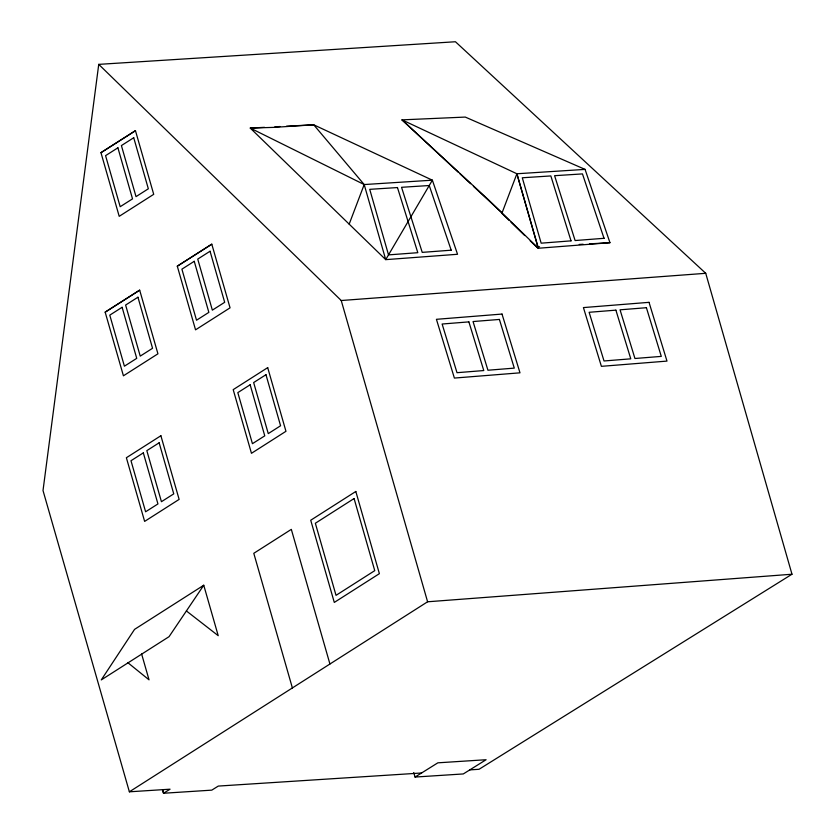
<?xml version="1.0" encoding="UTF-8"?>
<svg xmlns="http://www.w3.org/2000/svg" width="835" height="835" viewBox="0 0 835 835"><rect width="100%" height="100%" fill="white"/><g stroke="black" fill="none" stroke-linecap="round" stroke-linejoin="round"><path stroke-width="1.25" d="M469.813 769.88L479.039 769.285L791.987 574.229L705.732 273.306L455.451 41.75L98.739 64.368L43.013 490.542L129.373 791.81L170.058 789.19L163.545 793.25L162.533 789.889L163.545 793.25L211.777 790.14L218.29 786.079L421.581 772.991M349.176 224.135L364.196 184.556L313.72 124.801L286.52 126.2M585.064 169.39L465.283 117.077L402 119.864L516.896 173.763L538.377 248.245L609.957 242.693L585.064 169.39L516.896 173.763L501.866 213.353L509.183 220.45M203.75 585.231L169.056 636.667L101.275 679.909L134.56 629.371L203.75 585.231L218.217 635.685L186.403 610.949M100.962 152.669L135.458 130.667L153.713 194.325L119.207 216.328L100.962 152.669L135.458 130.678M105.168 312.154L139.675 290.152L157.93 353.81L123.423 375.813L105.168 312.154L139.675 290.162M177.291 266.177L211.798 244.175L230.053 307.833L195.547 329.835L177.291 266.177L211.798 244.185M129.373 791.81L427.593 601.784L791.987 574.229M415.068 777.051L437.864 762.825L486.095 759.725L463.3 773.941L415.068 777.051L413.711 772.563M604.289 238.278L575.117 240.543L554.597 175.694L582.465 173.91L604.018 238.288M98.739 64.368L341.233 300.517L705.732 273.306M364.196 184.556L385.728 259.643L432.373 180.183L313.72 124.801L273.828 127.379L250.249 128.068L364.196 184.556L432.373 180.183L457.538 254.278L385.728 259.643L250.249 128.068L264.497 127.337M397.47 187.562L369.728 189.336L388.525 254.884L417.813 252.692L397.45 187.51M536.999 246.899L539.556 246.753M579.24 244.467L583.08 244.237M589.479 243.872L609.957 242.693M274.861 126.795L280.038 126.534M127.953 662.76L149.027 679.826L141.616 653.982M537.427 247.692L530.194 240.866M458.206 172.167L402 119.864L488.673 199.972L538.199 248.068M460.106 173.941L470.585 183.69M473.445 186.341L502.023 212.935M511.01 222.225L524.714 235.543M516.896 173.763L538.304 248.444M341.233 300.517L427.593 601.784M329.929 664.013L291.321 529.369L253.788 553.313L292.386 687.936M160.884 435.734L126.377 457.737L144.632 521.395L179.128 499.393L160.884 435.734M267.701 367.64L233.205 389.642L251.46 453.311L285.956 431.298L267.701 367.64M355.814 491.471L310.724 520.236L334.292 602.421L379.382 573.666L355.814 491.471M354.082 498.547L315.348 523.253L336.025 595.345L374.748 570.649L354.082 498.547M117.902 147.805L105.575 155.654L120.188 206.715L132.525 198.866L117.902 147.805M133.725 137.733L121.409 145.572L136.021 196.632L148.338 188.793L133.725 137.733M122.119 307.29L109.782 315.139L124.405 366.2L136.731 358.351L122.119 307.29M137.942 297.218L125.615 305.057L140.238 356.117L152.554 348.279L137.942 297.218M194.242 261.313L181.905 269.162L196.517 320.223L208.854 312.373L194.242 261.313M210.055 251.241L197.738 259.09L212.351 310.15L224.678 302.301L210.055 251.241M143.328 452.873L130.991 460.722L145.603 511.782L157.94 503.933L143.328 452.873M159.141 442.8L146.824 450.639L161.437 501.699L173.753 493.861L159.141 442.8M250.156 384.778L237.818 392.627L252.431 443.688L264.768 435.839L250.156 384.778M265.968 374.706L253.652 382.555L268.265 433.615L280.581 425.767L265.968 374.706M502.023 314.064L436.423 319.314L454.386 378.067L519.986 372.827L502.023 314.064M649.025 302.343L583.425 307.583L601.398 366.335L666.988 361.096L649.025 302.343M468.884 321.882L442.122 324.022L457.006 372.692L483.778 370.552L468.884 321.882M499.403 319.44L473.048 321.548L487.932 370.229L514.287 368.12L499.403 319.44M615.896 310.15L589.124 312.29L604.018 360.97L630.78 358.831L615.896 310.15M646.405 307.708L620.05 309.816L634.944 358.497L661.289 356.388L646.405 307.708M571.025 240.856L541.163 243.173L522.292 177.771L550.849 175.934L571.025 240.856M451.203 250.197L422.228 252.368L401.552 187.301L429.242 185.527L451.203 250.197"/></g></svg>
